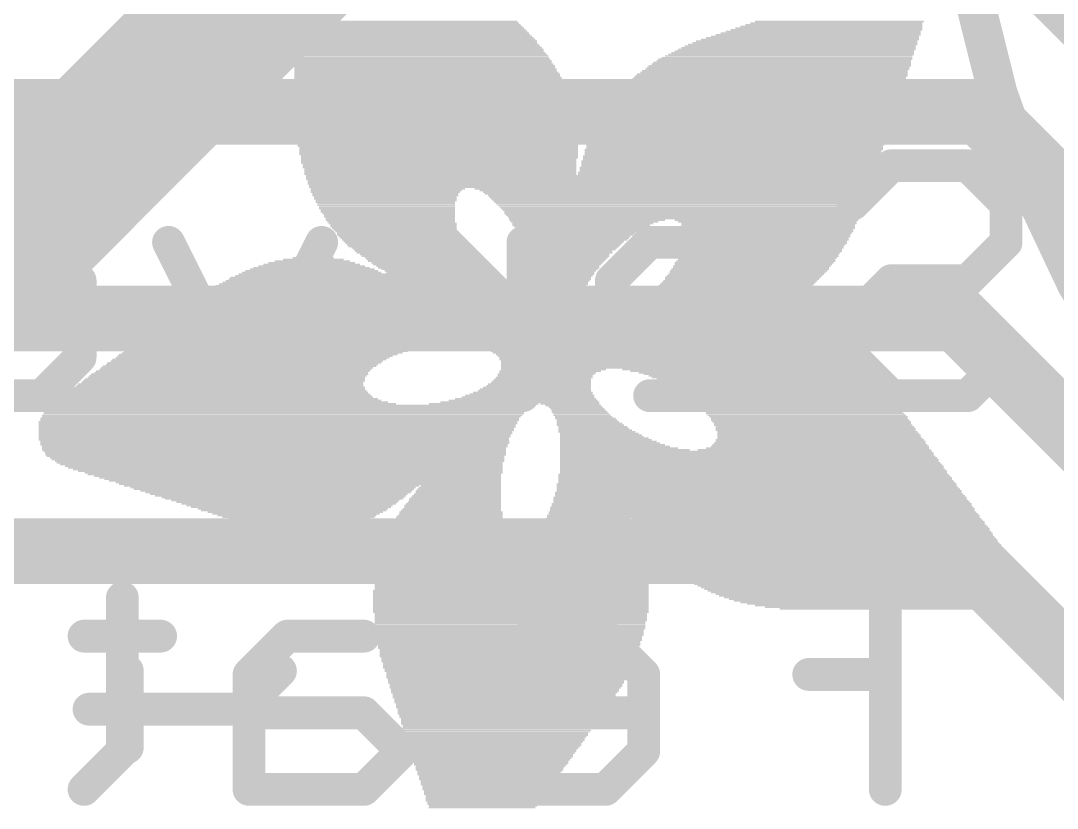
# Model space of a CAD drawing. Extents: x -1.3 to 52.1, y -0.1 to 23.3.
# Drawn here: x 14.806 to 18.82, y 8.373 to 11.421 of the extents above; entities that cross this region are included whole.
import ezdxf

# ---------------------------------------------------------------- set-up
doc = ezdxf.new("R2010")
doc.units = 0
for name, color, linetype in [('1', 12, 'CONTINUOUS'), ('16', 132, 'CONTINUOUS'), ('21', 40, 'CONTINUOUS'), ('22', 40, 'CONTINUOUS')]:
    doc.layers.add(name, color=color, linetype=linetype)

# ---------------------------------------------------------------- blocks, each defined once
blk = doc.blocks.new('RECT')
blk.add_solid([(-0.5, -0.5), (0.5, -0.5), (-0.5, 0.5), (0.5, 0.5)])

msp = doc.modelspace()

# ---------------------------------------------------------------- linework, layer by layer
at = {"layer": '1', "const_width": 0.254}
for points in [[(18.669, 11.684), (21.209, 9.144)], [(12.153, 11.068), (18.523, 11.068)], [(18.523, 11.068), (20.955, 8.636)], [(12.153, 10.268), (18.434, 10.268)], [(18.434, 10.268), (20.574, 8.128)], [(12.153, 9.368), (18.445, 9.368)], [(18.445, 9.368), (20.193, 7.62)]]:
    msp.add_lwpolyline(points, dxfattribs=at)
at = {"layer": '1', "const_width": 0.127}
for points in [[(18.5679, 11.1129, 1), (18.4781, 11.0231)], [(18.523, 11.0045, 1), (18.523, 11.1315)], [(18.4789, 10.3129, 1), (18.3891, 10.2231)], [(18.434, 10.2045, 1), (18.434, 10.3315)], [(18.4899, 9.4129, 1), (18.4001, 9.3231)], [(18.445, 9.3045, 1), (18.445, 9.4315)]]:
    msp.add_lwpolyline(points, format="xyb", dxfattribs=at)
at = {"layer": '16', "const_width": 0.6096}
msp.add_lwpolyline([(8.89, 4.699), (16.637, 12.446)], dxfattribs=at)
at = {"layer": '21'}
for points, const_width in [([(22.479, 8.255, 1), (22.479, 16.383, 1), (22.479, 8.255)], 0.1524), ([(15.2501, 8.9043, 1), (15.1866, 8.9043)], 0.0635), ([(15.834, 8.8818, 1), (15.789, 8.9267)], 0.0635), ([(15.07, 8.7877, 1), (15.07, 8.7242)], 0.0635), ([(15.6408, 8.7784, 1), (15.6857, 8.7335)], 0.0635), ([(15.6632, 8.7242, 1), (15.6632, 8.7877)], 0.0635), ([(15.1866, 8.6077, 1), (15.2501, 8.6077)], 0.0635)]:
    msp.add_lwpolyline(points, format="xyb", dxfattribs=dict(at, const_width=const_width))
at = {"layer": '21', "const_width": 0.127}
for points in [[(15.2183, 8.6077), (15.2183, 8.9043)], [(15.6632, 8.756), (15.8115, 8.9043)], [(15.07, 8.756), (15.6632, 8.756)]]:
    msp.add_lwpolyline(points, dxfattribs=at)
at = {"layer": '22', "const_width": 0.127}
for points in [[(18.0286, 10.711), (18.1769, 10.8593)], [(18.1769, 10.8593), (18.4735, 10.8593)], [(18.4735, 10.8593), (18.6218, 10.711)], [(18.6218, 10.711), (18.6218, 10.5627)], [(14.5908, 10.5627), (14.8874, 10.5627)], [(14.8874, 10.5627), (15.0357, 10.4144)], [(15.6746, 9.9695), (15.378, 10.5627)], [(15.9712, 10.5627), (15.6746, 9.9695)], [(16.4542, 10.5627), (16.3059, 10.5627)], [(16.7508, 10.2661), (16.4542, 10.5627)], [(16.7508, 9.9695), (16.7508, 10.5627)], [(17.2414, 10.5627), (17.0931, 10.4144)], [(17.538, 10.5627), (17.2414, 10.5627)], [(17.6863, 10.4144), (17.538, 10.5627)], [(18.6218, 10.5627), (18.4735, 10.4144)], [(15.0357, 10.4144), (15.0357, 10.1178)], [(17.0931, 10.4144), (17.0931, 10.2661)], [(17.6863, 10.1178), (17.6863, 10.4144)], [(18.1769, 10.4144), (18.0286, 10.2661)], [(18.4735, 10.4144), (18.1769, 10.4144)], [(17.0931, 10.2661), (17.6863, 10.2661)], [(18.0286, 10.2661), (18.0286, 10.1178)], [(15.0357, 10.1178), (14.8874, 9.9695)], [(17.538, 9.9695), (17.6863, 10.1178)], [(18.0286, 10.1178), (18.1769, 9.9695)], [(18.4735, 9.9695), (18.6218, 10.1178)], [(14.8874, 9.9695), (14.5908, 9.9695)], [(17.2414, 9.9695), (17.538, 9.9695)], [(18.1769, 9.9695), (18.4735, 9.9695)], [(18.1541, 9.3353), (17.5609, 9.3353)], [(18.1541, 8.4455), (18.1541, 9.3353)], [(15.1992, 9.187), (15.1992, 8.5938)], [(15.3475, 9.0387), (15.0509, 9.0387)], [(15.8381, 9.0387), (15.6898, 8.8904)], [(16.1347, 9.0387), (15.8381, 9.0387)], [(16.7737, 9.0387), (16.6254, 8.8904)], [(17.0702, 9.0387), (16.7737, 9.0387)], [(17.2185, 8.8904), (17.0702, 9.0387)], [(15.6898, 8.8904), (15.6898, 8.4455)], [(16.6254, 8.8904), (16.6254, 8.7421)], [(17.2185, 8.5938), (17.2185, 8.8904)], [(18.1541, 8.8904), (17.8575, 8.8904)], [(16.1347, 8.7421), (15.6898, 8.7421)], [(16.283, 8.5938), (16.1347, 8.7421)], [(16.6254, 8.7421), (17.2185, 8.7421)], [(15.1992, 8.5938), (15.0509, 8.4455)], [(16.1347, 8.4455), (16.283, 8.5938)], [(17.0702, 8.4455), (17.2185, 8.5938)], [(15.6898, 8.4455), (16.1347, 8.4455)], [(16.7737, 8.4455), (17.0702, 8.4455)]]:
    msp.add_lwpolyline(points, dxfattribs=at)
at = {"layer": '22', "const_width": 0.0635}
for points in [[(18.1769, 10.891, 1), (18.1769, 10.8275)], [(18.1994, 10.8368, 1), (18.1545, 10.8817)], [(18.496, 10.8817, 1), (18.4511, 10.8368)], [(18.4735, 10.8275, 1), (18.4735, 10.891)], [(18.0062, 10.7334, 1), (18.0511, 10.6885)], [(18.6536, 10.711, 1), (18.5901, 10.711)], [(18.5994, 10.6885, 1), (18.6443, 10.7334)], [(14.9098, 10.5851, 1), (14.8649, 10.5402)], [(14.8874, 10.5309, 1), (14.8874, 10.5944)], [(15.4064, 10.5769, 1), (15.3496, 10.5485)], [(15.9996, 10.5485, 1), (15.9428, 10.5769)], [(16.3059, 10.5944, 1), (16.3059, 10.5309)], [(16.4766, 10.5851, 1), (16.4317, 10.5402)], [(16.4542, 10.5309, 1), (16.4542, 10.5944)], [(16.7825, 10.5627, 1), (16.719, 10.5627)], [(17.2414, 10.5944, 1), (17.2414, 10.5309)], [(17.2639, 10.5402, 1), (17.219, 10.5851)], [(17.5605, 10.5851, 1), (17.5156, 10.5402)], [(17.538, 10.5309, 1), (17.538, 10.5944)], [(18.6443, 10.5402, 1), (18.5994, 10.5851)], [(18.5901, 10.5627, 1), (18.6536, 10.5627)], [(15.0674, 10.4144, 1), (15.0039, 10.4144)], [(15.0132, 10.3919, 1), (15.0581, 10.4368)], [(17.1249, 10.4144, 1), (17.0614, 10.4144)], [(17.0707, 10.4368, 1), (17.1156, 10.3919)], [(17.718, 10.4144, 1), (17.6545, 10.4144)], [(17.6638, 10.3919, 1), (17.7087, 10.4368)], [(18.1769, 10.4461, 1), (18.1769, 10.3826)], [(18.1994, 10.3919, 1), (18.1545, 10.4368)], [(18.4511, 10.4368, 1), (18.496, 10.3919)], [(18.4735, 10.3826, 1), (18.4735, 10.4461)], [(16.7283, 10.2436, 1), (16.7732, 10.2885)], [(17.0931, 10.2978, 1), (17.0931, 10.2343)], [(17.6863, 10.2343, 1), (17.6863, 10.2978)], [(18.0604, 10.2661, 1), (17.9969, 10.2661)], [(18.0062, 10.2885, 1), (18.0511, 10.2436)], [(17.0614, 10.2661, 1), (17.1249, 10.2661)], [(15.0581, 10.0953, 1), (15.0132, 10.1402)], [(17.7087, 10.0953, 1), (17.6638, 10.1402)], [(18.0511, 10.1402, 1), (18.0062, 10.0953)], [(18.6443, 10.0953, 1), (18.5994, 10.1402)], [(15.0039, 10.1178, 1), (15.0674, 10.1178)], [(17.6545, 10.1178, 1), (17.718, 10.1178)], [(17.9969, 10.1178, 1), (18.0604, 10.1178)], [(14.8649, 9.992, 1), (14.9098, 9.947)], [(14.8874, 9.9377, 1), (14.8874, 10.0013)], [(15.6462, 9.9837, 1), (15.703, 9.9553)], [(15.6462, 9.9553, 1), (15.703, 9.9837)], [(16.719, 9.9695, 1), (16.7825, 9.9695)], [(17.2414, 10.0013, 1), (17.2414, 9.9377)], [(17.5156, 9.992, 1), (17.5605, 9.947)], [(17.538, 9.9377, 1), (17.538, 10.0013)], [(18.1769, 10.0013, 1), (18.1769, 9.9377)], [(18.1545, 9.947, 1), (18.1994, 9.992)], [(18.4511, 9.992, 1), (18.496, 9.947)], [(18.4735, 9.9377, 1), (18.4735, 10.0013)], [(17.5609, 9.367, 1), (17.5609, 9.3035)], [(18.1858, 9.3353, 1), (18.1223, 9.3353)], [(18.1541, 9.3035, 1), (18.1541, 9.367)], [(15.231, 9.187, 1), (15.1675, 9.187)], [(15.0509, 9.0704, 1), (15.0509, 9.0069)], [(15.3475, 9.0069, 1), (15.3475, 9.0704)], [(15.8381, 9.0704, 1), (15.8381, 9.0069)], [(15.8606, 9.0162, 1), (15.8157, 9.0611)], [(16.1347, 9.0069, 1), (16.1347, 9.0704)], [(16.7737, 9.0704, 1), (16.7737, 9.0069)], [(16.7961, 9.0162, 1), (16.7512, 9.0611)], [(17.0927, 9.0611, 1), (17.0478, 9.0162)], [(17.0702, 9.0069, 1), (17.0702, 9.0704)], [(15.7216, 8.8904, 1), (15.6581, 8.8904)], [(16.6571, 8.8904, 1), (16.5936, 8.8904)], [(17.2503, 8.8904, 1), (17.1868, 8.8904)], [(17.8575, 8.9221, 1), (17.8575, 8.8586)], [(18.1541, 8.8586, 1), (18.1541, 8.9221)], [(15.6674, 8.9128, 1), (15.7123, 8.8679)], [(16.6029, 8.9128, 1), (16.6478, 8.8679)], [(17.1961, 8.8679, 1), (17.241, 8.9128)], [(15.6898, 8.7738, 1), (15.6898, 8.7103)], [(16.1572, 8.7645, 1), (16.1123, 8.7196)], [(16.1347, 8.7103, 1), (16.1347, 8.7738)], [(16.6254, 8.7738, 1), (16.6254, 8.7103)], [(17.2185, 8.7103, 1), (17.2185, 8.7738)], [(16.5936, 8.7421, 1), (16.6571, 8.7421)], [(15.2217, 8.5713, 1), (15.1768, 8.6162)], [(16.3055, 8.5713, 1), (16.2606, 8.6162)], [(16.2606, 8.5713, 1), (16.3055, 8.6162)], [(17.241, 8.5713, 1), (17.1961, 8.6162)], [(15.1675, 8.5938, 1), (15.231, 8.5938)], [(17.1868, 8.5938, 1), (17.2503, 8.5938)], [(15.0285, 8.468, 1), (15.0734, 8.423)], [(15.6898, 8.4773, 1), (15.6898, 8.4138)], [(15.6581, 8.4455, 1), (15.7216, 8.4455)], [(16.1123, 8.468, 1), (16.1572, 8.423)], [(16.1347, 8.4138, 1), (16.1347, 8.4773)], [(16.7737, 8.4773, 1), (16.7737, 8.4138)], [(17.0478, 8.468, 1), (17.0927, 8.423)], [(17.0702, 8.4138, 1), (17.0702, 8.4773)], [(18.1223, 8.4455, 1), (18.1858, 8.4455)]]:
    msp.add_lwpolyline(points, format="xyb", dxfattribs=at)

# ---------------------------------------------------------------- block references
at = {"layer": '21', "rotation": 180}
for p, xscale, yscale in [((16.2973, 11.4173), 0.8636, 0.0064), ((16.3005, 11.4109), 0.8699, 0.0063), ((16.3037, 11.4046), 0.8763, 0.0064), ((16.3068, 11.3983), 0.8826, 0.0063), ((17.9451, 11.3983), 0.7048, 0.0063), ((17.9546, 11.4046), 0.6858, 0.0064), ((17.9642, 11.4109), 0.6667, 0.0063), ((17.9769, 11.4173), 0.6541, 0.0064), ((16.3163, 11.3792), 0.9017, 0.0064), ((16.31, 11.3919), 0.889, 0.0064), ((16.3132, 11.3856), 0.8953, 0.0063), ((16.3195, 11.3728), 0.908, 0.0063), ((16.3227, 11.3665), 0.9144, 0.0064), ((16.3258, 11.3602), 0.9207, 0.0063), ((17.8816, 11.3602), 0.8064, 0.0063), ((17.8943, 11.3665), 0.7938, 0.0064), ((17.9039, 11.3728), 0.7747, 0.0063), ((17.9134, 11.3792), 0.7557, 0.0064), ((17.9261, 11.3856), 0.7429, 0.0063), ((17.9355, 11.3919), 0.7239, 0.0064), ((16.3322, 11.3475), 0.9334, 0.0063), ((16.3354, 11.3411), 0.9398, 0.0064), ((16.3354, 11.3347), 0.9398, 0.0063), ((16.3386, 11.3284), 0.9461, 0.0064), ((16.3418, 11.3221), 0.9525, 0.0063), ((16.3291, 11.3538), 0.9271, 0.0064), ((17.8245, 11.3221), 0.8953, 0.0063), ((17.834, 11.3284), 0.889, 0.0064), ((17.8435, 11.3347), 0.87, 0.0063), ((17.8498, 11.3411), 0.8573, 0.0064), ((17.8626, 11.3475), 0.8445, 0.0063), ((17.8721, 11.3538), 0.8255, 0.0064), ((16.3544, 11.2903), 0.9779, 0.0064), ((16.3449, 11.3157), 0.9588, 0.0064), ((16.3481, 11.3094), 0.9652, 0.0063), ((16.3481, 11.303), 0.9652, 0.0064), ((16.3513, 11.2967), 0.9715, 0.0063), ((16.3576, 11.284), 0.9842, 0.0063), ((17.78, 11.284), 0.9588, 0.0063), ((17.7896, 11.2903), 0.9525, 0.0064), ((17.7959, 11.2967), 0.9398, 0.0063), ((17.8023, 11.303), 0.9271, 0.0064), ((17.8117, 11.3094), 0.9207, 0.0063), ((17.8181, 11.3157), 0.908, 0.0064), ((16.3576, 11.2776), 0.9842, 0.0064), ((16.3608, 11.2713), 0.9906, 0.0063), ((16.3639, 11.2649), 0.9969, 0.0064), ((16.3639, 11.2586), 0.9969, 0.0063), ((16.3703, 11.2459), 1.0096, 0.0063), ((16.3703, 11.2395), 1.0096, 0.0064), ((16.3672, 11.2522), 1.0033, 0.0064), ((17.7387, 11.2395), 1.016, 0.0064), ((17.7451, 11.2459), 1.016, 0.0063), ((17.7515, 11.2522), 1.0033, 0.0064), ((17.7546, 11.2586), 0.997, 0.0063), ((17.761, 11.2649), 0.9843, 0.0064), ((17.7673, 11.2713), 0.9842, 0.0063), ((17.7736, 11.2776), 0.9715, 0.0064), ((16.3735, 11.2332), 1.016, 0.0063), ((16.3735, 11.2268), 1.016, 0.0064), ((16.3767, 11.2205), 1.0223, 0.0063), ((16.3799, 11.2141), 1.0287, 0.0064), ((16.3799, 11.2078), 1.0287, 0.0063), ((16.383, 11.2014), 1.035, 0.0064), ((17.7069, 11.2014), 1.0541, 0.0064), ((17.7134, 11.2078), 1.0541, 0.0063), ((17.7165, 11.2141), 1.0478, 0.0064), ((17.7229, 11.2205), 1.0351, 0.0063), ((17.7261, 11.2268), 1.0287, 0.0064), ((17.7355, 11.2332), 1.0223, 0.0063), ((16.3925, 11.1633), 1.0541, 0.0064), ((16.383, 11.1951), 1.035, 0.0063), ((16.3862, 11.1887), 1.0414, 0.0064), ((16.3862, 11.1824), 1.0414, 0.0063), ((16.3894, 11.176), 1.0477, 0.0064), ((16.3894, 11.1697), 1.0477, 0.0063), ((17.6784, 11.1633), 1.0858, 0.0064), ((17.6848, 11.1697), 1.0859, 0.0063), ((17.688, 11.176), 1.0795, 0.0064), ((17.6943, 11.1824), 1.0668, 0.0063), ((17.6974, 11.1887), 1.0605, 0.0064), ((17.7038, 11.1951), 1.0604, 0.0063), ((16.3925, 11.157), 1.0541, 0.0063), ((16.3925, 11.1506), 1.0541, 0.0064), ((16.3957, 11.1443), 1.0604, 0.0063), ((16.3957, 11.1379), 1.0604, 0.0064), ((16.3989, 11.1316), 1.0668, 0.0063), ((16.3989, 11.1252), 1.0668, 0.0064), ((16.3989, 11.1189), 1.0668, 0.0063), ((17.653, 11.1189), 1.1112, 0.0063), ((17.6562, 11.1252), 1.1049, 0.0064), ((17.6625, 11.1316), 1.1049, 0.0063), ((17.6657, 11.1443), 1.0986, 0.0063), ((17.6657, 11.1379), 1.0986, 0.0064), ((17.6752, 11.157), 1.0922, 0.0063), ((17.6721, 11.1506), 1.0859, 0.0064), ((16.3989, 11.1125), 1.0668, 0.0064), ((16.402, 11.1062), 1.0731, 0.0063), ((16.402, 11.0998), 1.0731, 0.0064), ((16.4053, 11.0935), 1.0795, 0.0063), ((16.4053, 11.0871), 1.0795, 0.0064), ((16.4053, 11.0808), 1.0795, 0.0063), ((17.6308, 11.0808), 1.1303, 0.0063), ((17.634, 11.0871), 1.1239, 0.0064), ((17.6403, 11.0935), 1.124, 0.0063), ((17.6435, 11.1062), 1.1176, 0.0063), ((17.6435, 11.0998), 1.1176, 0.0064), ((17.6498, 11.1125), 1.1176, 0.0064), ((16.4084, 11.0617), 1.0858, 0.0064), ((16.4084, 11.0554), 1.0858, 0.0063), ((16.4053, 11.0744), 1.0795, 0.0064), ((16.4053, 11.0681), 1.0795, 0.0063), ((16.4116, 11.049), 1.0795, 0.0064), ((16.4116, 11.0427), 1.0795, 0.0063), ((17.6149, 11.049), 1.1366, 0.0064), ((17.6149, 11.0427), 1.1366, 0.0063), ((17.6212, 11.0617), 1.1367, 0.0064), ((17.6212, 11.0554), 1.1367, 0.0063), ((17.6244, 11.0681), 1.1303, 0.0063), ((17.6308, 11.0744), 1.1303, 0.0064), ((16.4148, 11.0363), 1.0859, 0.0064), ((16.4148, 11.03), 1.0859, 0.0063), ((16.4148, 11.0236), 1.0859, 0.0064), ((16.4148, 11.0173), 1.0859, 0.0063), ((16.4148, 11.0109), 1.0859, 0.0064), ((16.4148, 11.0046), 1.0859, 0.0063), ((16.4148, 10.9982), 1.0859, 0.0064), ((17.5959, 11.0046), 1.1493, 0.0063), ((17.5959, 10.9982), 1.1493, 0.0064), ((17.6022, 11.0173), 1.1494, 0.0063), ((17.599, 11.0109), 1.143, 0.0064), ((17.6054, 11.03), 1.143, 0.0063), ((17.6054, 11.0236), 1.143, 0.0064), ((17.6117, 11.0363), 1.143, 0.0064), ((16.4148, 10.9919), 1.0859, 0.0063), ((16.4148, 10.9855), 1.0859, 0.0064), ((16.4211, 10.9792), 1.0858, 0.0063), ((16.4211, 10.9728), 1.0858, 0.0064), ((16.4211, 10.9665), 1.0858, 0.0063), ((16.4211, 10.9601), 1.0858, 0.0064), ((17.58, 10.9601), 1.1557, 0.0064), ((17.5831, 10.9728), 1.1493, 0.0064), ((17.5831, 10.9665), 1.1493, 0.0063), ((17.5895, 10.9919), 1.1494, 0.0063), ((17.5895, 10.9855), 1.1494, 0.0064), ((17.5895, 10.9792), 1.1494, 0.0063), ((16.4211, 10.9538), 1.0858, 0.0063), ((16.4211, 10.9474), 1.0858, 0.0064), ((16.4211, 10.9411), 1.0858, 0.0063), ((16.4211, 10.9347), 1.0858, 0.0064), ((16.4243, 10.9284), 1.0795, 0.0063), ((16.4243, 10.922), 1.0795, 0.0064), ((17.5673, 10.922), 1.1557, 0.0064), ((17.5737, 10.9411), 1.1557, 0.0063), ((17.5705, 10.9347), 1.1493, 0.0064), ((17.5705, 10.9284), 1.1493, 0.0063), ((17.5768, 10.9538), 1.1494, 0.0063), ((17.5768, 10.9474), 1.1494, 0.0064), ((16.4243, 10.9157), 1.0795, 0.0063), ((16.4243, 10.9093), 1.0795, 0.0064), ((16.4243, 10.903), 1.0795, 0.0063), ((16.4275, 10.8966), 1.0731, 0.0064), ((16.4275, 10.8902), 1.0731, 0.0063), ((16.4243, 10.8839), 1.0668, 0.0064), ((16.4243, 10.8776), 1.0668, 0.0063), ((17.5514, 10.8776), 1.1494, 0.0063), ((17.5578, 10.8966), 1.1493, 0.0064), ((17.5578, 10.8902), 1.1493, 0.0063), ((17.5578, 10.8839), 1.1493, 0.0064), ((17.5641, 10.9157), 1.1494, 0.0063), ((17.5641, 10.9093), 1.1494, 0.0064), ((17.5641, 10.903), 1.1494, 0.0063), ((16.4243, 10.8712), 1.0668, 0.0064), ((16.4275, 10.8649), 1.0605, 0.0063), ((16.4275, 10.8585), 1.0605, 0.0064), ((16.4275, 10.8521), 1.0605, 0.0063), ((16.4306, 10.8458), 1.0541, 0.0064), ((16.4306, 10.8395), 1.0541, 0.0063), ((17.545, 10.8521), 1.1493, 0.0063), ((17.545, 10.8458), 1.1493, 0.0064), ((17.5419, 10.8395), 1.143, 0.0063), ((17.5514, 10.8712), 1.1494, 0.0064), ((17.5514, 10.8649), 1.1494, 0.0063), ((17.5482, 10.8585), 1.143, 0.0064), ((16.4306, 10.8331), 1.0541, 0.0064), ((16.4306, 10.8268), 1.0541, 0.0063), ((17.0084, 10.8204), 2.1971, 0.0064), ((17.0084, 10.814), 2.1971, 0.0063), ((17.0084, 10.8077), 2.1971, 0.0064), ((17.0085, 10.8014), 2.1844, 0.0063), ((17.5387, 10.8331), 1.1494, 0.0064), ((17.5387, 10.8268), 1.1494, 0.0063), ((17.0085, 10.795), 2.1844, 0.0064), ((17.0085, 10.7887), 2.1844, 0.0063), ((17.0084, 10.7823), 2.1717, 0.0064), ((17.0084, 10.7759), 2.1717, 0.0063), ((16.2275, 10.7696), 0.5969, 0.0064), ((16.2211, 10.7633), 0.5842, 0.0063), ((16.2179, 10.7569), 0.5778, 0.0064), ((17.3292, 10.7696), 1.5303, 0.0064), ((17.3355, 10.7633), 1.505, 0.0063), ((17.3419, 10.7569), 1.4923, 0.0064), ((16.2179, 10.7506), 0.5652, 0.0063), ((16.2179, 10.7442), 0.5652, 0.0064), ((16.2179, 10.7378), 0.5524, 0.0063), ((16.2179, 10.7315), 0.5524, 0.0064), ((16.2179, 10.7188), 0.5398, 0.0064), ((16.2211, 10.7252), 0.5461, 0.0063), ((17.3451, 10.7506), 1.4859, 0.0063), ((17.3514, 10.7442), 1.4732, 0.0064), ((17.3514, 10.7378), 1.4605, 0.0063), ((17.3545, 10.7315), 1.4541, 0.0064), ((17.3545, 10.7252), 1.4415, 0.0063), ((17.3577, 10.7188), 1.4351, 0.0064), ((16.2211, 10.7125), 0.5334, 0.0063), ((16.2211, 10.7061), 0.5334, 0.0064), ((16.2243, 10.6997), 0.5271, 0.0063), ((16.2243, 10.6934), 0.5271, 0.0064), ((16.2275, 10.6871), 0.5207, 0.0063), ((16.2275, 10.6807), 0.5207, 0.0064), ((17.3609, 10.7125), 1.4288, 0.0063), ((17.3641, 10.7061), 1.4224, 0.0064), ((17.3641, 10.6997), 1.4097, 0.0063), ((17.3673, 10.6934), 1.4033, 0.0064), ((17.3673, 10.6871), 1.3907, 0.0063), ((17.3705, 10.6807), 1.3843, 0.0064), ((16.2306, 10.6744), 0.5144, 0.0063), ((16.2338, 10.668), 0.508, 0.0064), ((16.2338, 10.6616), 0.508, 0.0063), ((16.237, 10.6553), 0.5017, 0.0064), ((16.237, 10.649), 0.5017, 0.0063), ((16.2401, 10.6426), 0.4953, 0.0064), ((16.2464, 10.6363), 0.4953, 0.0063), ((17.3705, 10.6744), 1.3843, 0.0063), ((17.3704, 10.668), 1.3716, 0.0064), ((17.3736, 10.6616), 1.3652, 0.0063), ((17.3736, 10.6553), 1.3526, 0.0064), ((16.999, 10.649), 0.6033, 0.0063), ((16.9895, 10.6426), 0.5715, 0.0064), ((16.9831, 10.6363), 0.5461, 0.0063), ((17.6943, 10.649), 0.7112, 0.0063), ((17.6974, 10.6426), 0.6921, 0.0064), ((17.7038, 10.6363), 0.6794, 0.0063), ((16.2496, 10.6299), 0.4889, 0.0064), ((16.2496, 10.6235), 0.4889, 0.0063), ((16.2528, 10.6172), 0.4826, 0.0064), ((16.256, 10.6109), 0.4762, 0.0063), ((16.2624, 10.6045), 0.4763, 0.0064), ((16.2656, 10.5982), 0.4699, 0.0063), ((16.9767, 10.6299), 0.5334, 0.0064), ((16.9735, 10.6235), 0.5143, 0.0063), ((16.9703, 10.6172), 0.4953, 0.0064), ((16.964, 10.6109), 0.4826, 0.0063), ((16.9641, 10.6045), 0.4699, 0.0064), ((16.9577, 10.5982), 0.4572, 0.0063), ((17.7006, 10.6299), 0.6731, 0.0064), ((17.7038, 10.6235), 0.6668, 0.0063), ((17.707, 10.6172), 0.6604, 0.0064), ((17.7038, 10.6109), 0.654, 0.0063), ((17.7038, 10.6045), 0.654, 0.0064), ((17.7006, 10.5982), 0.6477, 0.0063), ((16.2656, 10.5918), 0.4699, 0.0064), ((16.2687, 10.5854), 0.4636, 0.0063), ((16.2751, 10.5791), 0.4635, 0.0064), ((16.2782, 10.5728), 0.4572, 0.0063), ((16.2814, 10.5664), 0.4508, 0.0064), ((16.2877, 10.5601), 0.4509, 0.0063), ((16.9513, 10.5854), 0.4318, 0.0063), ((16.9577, 10.5918), 0.4445, 0.0064), ((16.9514, 10.5791), 0.4191, 0.0064), ((16.9482, 10.5728), 0.4127, 0.0063), ((16.945, 10.5664), 0.3937, 0.0064), ((16.9418, 10.5601), 0.3874, 0.0063), ((17.6974, 10.5918), 0.6413, 0.0064), ((17.6974, 10.5854), 0.6413, 0.0063), ((17.6943, 10.5791), 0.635, 0.0064), ((17.6943, 10.5728), 0.635, 0.0063), ((17.6911, 10.5664), 0.6286, 0.0064), ((17.6911, 10.5601), 0.6286, 0.0063), ((16.291, 10.5537), 0.4445, 0.0064), ((16.2941, 10.5473), 0.4382, 0.0063), ((16.3036, 10.541), 0.4318, 0.0064), ((16.3068, 10.5347), 0.4254, 0.0063), ((16.31, 10.5283), 0.4191, 0.0064), ((16.3163, 10.522), 0.4191, 0.0063), ((16.3227, 10.5156), 0.4064, 0.0064), ((16.9418, 10.5537), 0.3746, 0.0064), ((16.9386, 10.5473), 0.3683, 0.0063), ((16.9386, 10.541), 0.3556, 0.0064), ((16.9354, 10.5347), 0.3493, 0.0063), ((16.9323, 10.5283), 0.3302, 0.0064), ((16.9323, 10.522), 0.3302, 0.0063), ((16.9291, 10.5156), 0.3112, 0.0064), ((17.6657, 10.5156), 0.616, 0.0064), ((17.6753, 10.5347), 0.6223, 0.0063), ((17.6753, 10.5283), 0.6223, 0.0064), ((17.6721, 10.522), 0.6159, 0.0063), ((17.6848, 10.5537), 0.6287, 0.0064), ((17.6816, 10.5473), 0.6223, 0.0063), ((17.6816, 10.541), 0.6223, 0.0064), ((15.9322, 10.4775), 0.3747, 0.0064), ((15.9322, 10.4839), 0.3365, 0.0063), ((15.9354, 10.4902), 0.2921, 0.0064), ((15.9385, 10.4966), 0.235, 0.0063), ((15.9385, 10.5029), 0.1588, 0.0064), ((16.329, 10.5092), 0.4064, 0.0063), ((16.3354, 10.5029), 0.3937, 0.0064), ((16.3418, 10.4966), 0.3937, 0.0063), ((16.3449, 10.4902), 0.3874, 0.0064), ((16.3544, 10.4839), 0.381, 0.0063), ((16.3576, 10.4775), 0.3746, 0.0064), ((16.9291, 10.5092), 0.3112, 0.0063), ((16.9259, 10.5029), 0.3048, 0.0064), ((16.926, 10.4966), 0.2921, 0.0063), ((16.9228, 10.4902), 0.2857, 0.0064), ((16.9196, 10.4839), 0.2794, 0.0063), ((16.9196, 10.4775), 0.2667, 0.0064), ((17.6467, 10.4839), 0.6159, 0.0063), ((17.6435, 10.4775), 0.6096, 0.0064), ((17.653, 10.4902), 0.616, 0.0064), ((17.6593, 10.5029), 0.6159, 0.0064), ((17.6562, 10.4966), 0.6096, 0.0063), ((17.6657, 10.5092), 0.616, 0.0063), ((16.11, 10.4394), 0.9207, 0.0064), ((15.9322, 10.4458), 0.5397, 0.0063), ((15.9322, 10.4521), 0.5143, 0.0064), ((15.9353, 10.4585), 0.4826, 0.0063), ((15.9322, 10.4648), 0.4509, 0.0064), ((15.9322, 10.4711), 0.4127, 0.0063), ((16.3672, 10.4711), 0.3683, 0.0063), ((16.3703, 10.4648), 0.362, 0.0064), ((16.3798, 10.4585), 0.3556, 0.0063), ((16.3862, 10.4521), 0.3429, 0.0064), ((16.3925, 10.4458), 0.3429, 0.0063), ((16.9164, 10.4711), 0.2604, 0.0063), ((16.9164, 10.4648), 0.2604, 0.0064), ((16.9132, 10.4585), 0.254, 0.0063), ((16.9133, 10.4521), 0.2413, 0.0064), ((16.9101, 10.4458), 0.2349, 0.0063), ((16.9101, 10.4394), 0.2349, 0.0064), ((17.6149, 10.4394), 0.6032, 0.0064), ((17.6244, 10.4521), 0.6096, 0.0064), ((17.6212, 10.4458), 0.6033, 0.0063), ((17.6308, 10.4585), 0.6096, 0.0063), ((17.6371, 10.4711), 0.6096, 0.0063), ((17.634, 10.4648), 0.6033, 0.0064), ((16.0782, 10.3949), 1.035, 0.0063), ((16.0814, 10.4013), 1.016, 0.0064), ((16.0877, 10.4077), 1.0033, 0.0063), ((16.0909, 10.414), 0.9842, 0.0064), ((16.0941, 10.4204), 0.9652, 0.0063), ((16.0973, 10.4267), 0.9589, 0.0064), ((16.1036, 10.433), 0.9334, 0.0063), ((16.9069, 10.433), 0.2286, 0.0063), ((16.9037, 10.414), 0.2096, 0.0064), ((16.9005, 10.4077), 0.2032, 0.0063), ((16.9005, 10.4013), 0.2032, 0.0064), ((16.8973, 10.3949), 0.1969, 0.0063), ((16.9069, 10.4267), 0.2159, 0.0064), ((16.9069, 10.4204), 0.2159, 0.0063), ((17.5737, 10.3949), 0.5969, 0.0063), ((17.58, 10.4013), 0.5969, 0.0064), ((17.5863, 10.4077), 0.5969, 0.0063), ((17.5927, 10.414), 0.5969, 0.0064), ((17.6022, 10.4267), 0.6032, 0.0064), ((17.5991, 10.4204), 0.5969, 0.0063), ((17.6086, 10.433), 0.6033, 0.0063), ((16.0655, 10.3568), 1.124, 0.0063), ((16.0687, 10.3632), 1.1049, 0.0064), ((16.0687, 10.3696), 1.0922, 0.0063), ((16.0719, 10.3759), 1.0731, 0.0064), ((16.075, 10.3823), 1.0668, 0.0063), ((16.0782, 10.3886), 1.0478, 0.0064), ((16.8973, 10.3886), 0.1969, 0.0064), ((16.8941, 10.3823), 0.1905, 0.0063), ((16.8941, 10.3759), 0.1905, 0.0064), ((16.891, 10.3696), 0.1842, 0.0063), ((16.891, 10.3632), 0.1842, 0.0064), ((16.8878, 10.3568), 0.1778, 0.0063), ((17.5324, 10.3568), 0.5905, 0.0063), ((17.5482, 10.3696), 0.5969, 0.0063), ((17.545, 10.3632), 0.5905, 0.0064), ((17.5546, 10.3759), 0.5969, 0.0064), ((17.561, 10.3823), 0.5969, 0.0063), ((17.5673, 10.3886), 0.5969, 0.0064), ((16.0592, 10.3187), 1.2129, 0.0063), ((16.0592, 10.3251), 1.2001, 0.0064), ((16.0592, 10.3315), 1.1875, 0.0063), ((16.0623, 10.3378), 1.1684, 0.0064), ((16.0624, 10.3442), 1.1557, 0.0063), ((16.0655, 10.3505), 1.1366, 0.0064), ((16.8815, 10.3251), 0.1778, 0.0064), ((16.8815, 10.3187), 0.1778, 0.0063), ((16.8878, 10.3505), 0.1778, 0.0064), ((16.8878, 10.3442), 0.1778, 0.0063), ((16.8878, 10.3378), 0.1778, 0.0064), ((16.8847, 10.3315), 0.1715, 0.0063), ((17.4879, 10.3187), 0.5778, 0.0063), ((17.4943, 10.3251), 0.5779, 0.0064), ((17.5038, 10.3315), 0.5842, 0.0063), ((17.5101, 10.3378), 0.5842, 0.0064), ((17.5197, 10.3442), 0.5905, 0.0063), ((17.5292, 10.3505), 0.5842, 0.0064), ((16.1798, 10.2743), 1.5812, 0.0064), ((16.1862, 10.2806), 1.5685, 0.0063), ((16.0655, 10.287), 1.3144, 0.0064), ((16.0592, 10.2934), 1.2891, 0.0063), ((16.0592, 10.2997), 1.2637, 0.0064), ((16.0592, 10.3061), 1.2509, 0.0063), ((16.0559, 10.3124), 1.2319, 0.0064), ((16.8656, 10.287), 0.2096, 0.0064), ((16.872, 10.2934), 0.1969, 0.0063), ((16.872, 10.2997), 0.1841, 0.0064), ((16.8783, 10.3124), 0.1842, 0.0064), ((16.8783, 10.3061), 0.1842, 0.0063), ((17.4054, 10.2743), 0.5525, 0.0064), ((17.4181, 10.2806), 0.5525, 0.0063), ((17.4339, 10.287), 0.5588, 0.0064), ((17.4435, 10.2934), 0.5651, 0.0063), ((17.4562, 10.2997), 0.5651, 0.0064), ((17.4657, 10.3061), 0.5715, 0.0063), ((17.4752, 10.3124), 0.5778, 0.0064), ((16.4433, 10.2362), 2.2098, 0.0064), ((16.1735, 10.2426), 1.6573, 0.0063), ((16.1702, 10.2489), 1.6383, 0.0064), ((16.1735, 10.2553), 1.6193, 0.0063), ((16.1735, 10.2616), 1.6065, 0.0064), ((16.1798, 10.268), 1.5938, 0.0063), ((17.3133, 10.2426), 0.5207, 0.0063), ((17.3355, 10.2489), 0.5144, 0.0064), ((17.3577, 10.2553), 0.5207, 0.0063), ((17.3704, 10.2616), 0.5334, 0.0064), ((17.3895, 10.268), 0.5334, 0.0063), ((16.5799, 10.1981), 2.5845, 0.0064), ((16.5735, 10.2045), 2.559, 0.0063), ((16.5672, 10.2108), 2.5337, 0.0064), ((16.564, 10.2172), 2.5019, 0.0063), ((16.5544, 10.2235), 2.4701, 0.0064), ((16.5386, 10.2299), 2.4257, 0.0063), ((15.8084, 10.16), 1.1557, 0.0064), ((15.8369, 10.1664), 1.2002, 0.0063), ((16.5862, 10.1727), 2.6734, 0.0064), ((16.5862, 10.1791), 2.6606, 0.0063), ((16.5831, 10.1854), 2.6289, 0.0064), ((16.5799, 10.1918), 2.6099, 0.0063), ((17.2307, 10.1664), 1.4224, 0.0063), ((17.2562, 10.16), 1.3843, 0.0064), ((15.7035, 10.1156), 1.0605, 0.0063), ((15.7131, 10.1219), 1.0668, 0.0064), ((15.7258, 10.1283), 1.0795, 0.0063), ((15.7416, 10.1346), 1.0859, 0.0064), ((15.7544, 10.141), 1.0985, 0.0063), ((15.7702, 10.1473), 1.1176, 0.0064), ((15.7861, 10.1537), 1.124, 0.0063), ((17.2783, 10.1537), 1.3653, 0.0063), ((17.2911, 10.1473), 1.3653, 0.0064), ((17.3038, 10.141), 1.3525, 0.0063), ((17.3133, 10.1346), 1.3589, 0.0064), ((17.3228, 10.1283), 1.3526, 0.0063), ((17.3324, 10.1219), 1.3589, 0.0064), ((17.3387, 10.1156), 1.3589, 0.0063), ((15.6433, 10.0775), 1.0541, 0.0063), ((15.6528, 10.0838), 1.0605, 0.0064), ((15.6623, 10.0902), 1.0541, 0.0063), ((15.6718, 10.0965), 1.0604, 0.0064), ((15.6814, 10.1029), 1.0541, 0.0063), ((15.6909, 10.1092), 1.0605, 0.0064), ((17.345, 10.1092), 1.3716, 0.0064), ((17.3577, 10.0902), 1.3843, 0.0063), ((17.3514, 10.1029), 1.3716, 0.0063), ((17.3545, 10.0965), 1.3779, 0.0064), ((17.3641, 10.0838), 1.397, 0.0064), ((17.3673, 10.0775), 1.4033, 0.0063), ((15.602, 10.0394), 1.0731, 0.0063), ((15.6083, 10.0457), 1.0732, 0.0064), ((15.6147, 10.0521), 1.0731, 0.0063), ((15.621, 10.0584), 1.0604, 0.0064), ((15.6274, 10.0648), 1.0605, 0.0063), ((15.6369, 10.0711), 1.0541, 0.0064), ((16.8339, 10.0394), 0.3747, 0.0063), ((16.8402, 10.0521), 0.3746, 0.0063), ((16.8371, 10.0457), 0.3683, 0.0064), ((16.856, 10.0648), 0.3937, 0.0063), ((16.8466, 10.0584), 0.3747, 0.0064), ((16.8688, 10.0711), 0.4064, 0.0064), ((17.6054, 10.0711), 0.9398, 0.0064), ((17.6244, 10.0648), 0.9144, 0.0063), ((17.6435, 10.0584), 0.889, 0.0064), ((17.6562, 10.0521), 0.8763, 0.0063), ((17.6689, 10.0457), 0.8636, 0.0064), ((17.6784, 10.0394), 0.8572, 0.0063), ((15.5702, 9.9949), 1.1366, 0.0064), ((15.5734, 10.0013), 1.1303, 0.0063), ((15.5766, 10.0076), 1.1113, 0.0064), ((15.5798, 10.014), 1.1049, 0.0063), ((15.5861, 10.0203), 1.0922, 0.0064), ((15.5924, 10.0267), 1.0922, 0.0063), ((15.5956, 10.033), 1.0858, 0.0064), ((16.7989, 9.9949), 0.4318, 0.0064), ((16.8053, 10.0013), 0.4191, 0.0063), ((16.8116, 10.0076), 0.4064, 0.0064), ((16.8148, 10.014), 0.4, 0.0063), ((16.8211, 10.0203), 0.3873, 0.0064), ((16.8243, 10.0267), 0.381, 0.0063), ((16.8275, 10.033), 0.3746, 0.0064), ((17.6911, 10.033), 0.8446, 0.0064), ((17.7038, 10.0267), 0.8446, 0.0063), ((17.7102, 10.0203), 0.8319, 0.0064), ((17.7197, 10.014), 0.8255, 0.0063), ((17.7292, 10.0076), 0.8192, 0.0064), ((17.7387, 10.0013), 0.8128, 0.0063), ((17.7451, 9.9949), 0.8128, 0.0064), ((15.5702, 9.9568), 1.2382, 0.0064), ((15.5639, 9.9632), 1.2129, 0.0063), ((15.567, 9.9695), 1.1938, 0.0064), ((15.5671, 9.9759), 1.1811, 0.0063), ((15.567, 9.9822), 1.1684, 0.0064), ((15.5702, 9.9886), 1.1494, 0.0063), ((16.7609, 9.9568), 0.5461, 0.0064), ((16.7704, 9.9632), 0.5143, 0.0063), ((16.7767, 9.9695), 0.5016, 0.0064), ((16.783, 9.9759), 0.4763, 0.0063), ((16.7894, 9.9822), 0.4636, 0.0064), ((16.7958, 9.9886), 0.4381, 0.0063), ((17.7546, 9.9886), 0.8064, 0.0063), ((17.7642, 9.9822), 0.8001, 0.0064), ((17.7705, 9.9759), 0.8001, 0.0063), ((17.78, 9.9695), 0.7938, 0.0064), ((17.7864, 9.9632), 0.7937, 0.0063), ((17.7927, 9.9568), 0.781, 0.0064), ((15.8369, 9.9187), 1.8606, 0.0064), ((15.8465, 9.9251), 1.8669, 0.0063), ((15.8528, 9.9314), 1.8669, 0.0064), ((15.5925, 9.9378), 1.3335, 0.0063), ((15.5797, 9.9441), 1.2954, 0.0064), ((15.5734, 9.9505), 1.2573, 0.0063), ((16.5989, 9.9378), 0.4254, 0.0063), ((16.7386, 9.9441), 0.616, 0.0064), ((16.7513, 9.9505), 0.5778, 0.0063), ((16.9323, 9.9378), 0.2286, 0.0063), ((16.945, 9.9314), 0.2159, 0.0064), ((16.9545, 9.9251), 0.2096, 0.0063), ((16.9609, 9.9187), 0.2095, 0.0064), ((17.7991, 9.9505), 0.7811, 0.0063), ((17.8054, 9.9441), 0.781, 0.0064), ((17.8117, 9.9378), 0.7811, 0.0063), ((17.8149, 9.9314), 0.7747, 0.0064), ((17.8212, 9.9251), 0.7747, 0.0063), ((17.8308, 9.9187), 0.7684, 0.0064), ((15.8083, 9.8806), 1.8542, 0.0064), ((15.8083, 9.8742), 1.8542, 0.0063), ((15.8178, 9.8933), 1.8605, 0.0064), ((15.8147, 9.887), 1.8542, 0.0063), ((15.8242, 9.906), 1.8606, 0.0064), ((15.8242, 9.8997), 1.8606, 0.0063), ((15.8338, 9.9123), 1.8669, 0.0063), ((16.9672, 9.9123), 0.2096, 0.0063), ((16.9703, 9.906), 0.2159, 0.0064), ((16.9767, 9.8997), 0.2159, 0.0063), ((16.9799, 9.8933), 0.2222, 0.0064), ((16.9926, 9.8806), 0.235, 0.0064), ((16.9863, 9.887), 0.2223, 0.0063), ((16.999, 9.8742), 0.2349, 0.0063), ((17.834, 9.9123), 0.7747, 0.0063), ((17.8403, 9.906), 0.762, 0.0064), ((17.8435, 9.8997), 0.7684, 0.0063), ((17.8498, 9.8933), 0.7683, 0.0064), ((17.8562, 9.887), 0.7684, 0.0063), ((17.8594, 9.8806), 0.762, 0.0064), ((17.8626, 9.8742), 0.7683, 0.0063), ((15.802, 9.8679), 1.8542, 0.0064), ((15.802, 9.8616), 1.8542, 0.0063), ((15.7988, 9.8552), 1.8478, 0.0064), ((15.7988, 9.8489), 1.8478, 0.0063), ((15.7957, 9.8425), 1.8415, 0.0064), ((15.7957, 9.8361), 1.8415, 0.0063), ((17.0022, 9.8679), 0.2413, 0.0064), ((17.0085, 9.8616), 0.254, 0.0063), ((17.0116, 9.8552), 0.2603, 0.0064), ((17.0307, 9.8361), 0.2858, 0.0063), ((17.0212, 9.8489), 0.2667, 0.0063), ((17.0244, 9.8425), 0.2731, 0.0064), ((17.8689, 9.8679), 0.7684, 0.0064), ((17.8721, 9.8616), 0.762, 0.0063), ((17.8753, 9.8552), 0.7683, 0.0064), ((17.8816, 9.8489), 0.7684, 0.0063), ((17.8848, 9.8425), 0.7747, 0.0064), ((17.8848, 9.8361), 0.7747, 0.0063), ((15.7893, 9.8171), 1.8288, 0.0064), ((15.7893, 9.8108), 1.8288, 0.0063), ((15.7861, 9.8044), 1.8224, 0.0064), ((15.7861, 9.798), 1.8224, 0.0063), ((15.7925, 9.8298), 1.8351, 0.0064), ((15.7925, 9.8235), 1.8351, 0.0063), ((17.0371, 9.8298), 0.2985, 0.0064), ((17.0529, 9.8171), 0.3175, 0.0064), ((17.0466, 9.8235), 0.3048, 0.0063), ((17.0561, 9.8108), 0.3238, 0.0063), ((17.0657, 9.8044), 0.3429, 0.0064), ((17.072, 9.798), 0.3556, 0.0063), ((17.9007, 9.798), 0.8065, 0.0063), ((17.8911, 9.8298), 0.7747, 0.0064), ((17.8943, 9.8235), 0.781, 0.0063), ((17.8975, 9.8171), 0.7874, 0.0064), ((17.8975, 9.8108), 0.7874, 0.0063), ((17.9007, 9.8044), 0.7937, 0.0064), ((15.7861, 9.779), 1.8098, 0.0064), ((15.7893, 9.7917), 1.8161, 0.0064), ((15.7893, 9.7854), 1.8161, 0.0063), ((15.7893, 9.7727), 1.8034, 0.0063), ((15.7861, 9.7663), 1.797, 0.0064), ((15.7861, 9.7599), 1.797, 0.0063), ((15.7893, 9.7536), 1.7907, 0.0064), ((17.0878, 9.7854), 0.3873, 0.0063), ((17.0815, 9.7917), 0.3746, 0.0064), ((17.0974, 9.779), 0.4064, 0.0064), ((17.1069, 9.7727), 0.4254, 0.0063), ((17.1228, 9.7663), 0.4572, 0.0064), ((17.145, 9.7599), 0.5016, 0.0063), ((17.6149, 9.7536), 1.4414, 0.0064), ((17.8785, 9.7599), 0.9017, 0.0063), ((17.8911, 9.7663), 0.8636, 0.0064), ((17.9007, 9.7727), 0.8445, 0.0063), ((17.9007, 9.779), 0.8319, 0.0064), ((17.9007, 9.7854), 0.8191, 0.0063), ((17.9038, 9.7917), 0.8128, 0.0064), ((15.7925, 9.7473), 1.7843, 0.0063), ((15.7925, 9.7409), 1.7843, 0.0064), ((15.7925, 9.7346), 1.7717, 0.0063), ((15.7988, 9.7282), 1.759, 0.0064), ((15.802, 9.7218), 1.7526, 0.0063), ((15.8084, 9.7155), 1.7399, 0.0064), ((17.6244, 9.7282), 1.4605, 0.0064), ((17.6181, 9.7473), 1.4478, 0.0063), ((17.6181, 9.7409), 1.4478, 0.0064), ((17.6212, 9.7346), 1.4541, 0.0063), ((17.6276, 9.7218), 1.4668, 0.0063), ((17.6276, 9.7155), 1.4668, 0.0064), ((15.8083, 9.7092), 1.7272, 0.0063), ((15.8147, 9.7028), 1.7145, 0.0064), ((15.8242, 9.6965), 1.6954, 0.0063), ((15.8306, 9.6901), 1.6827, 0.0064), ((15.8401, 9.6837), 1.6637, 0.0063), ((15.8496, 9.6774), 1.6446, 0.0064), ((17.6308, 9.7092), 1.4732, 0.0063), ((17.634, 9.7028), 1.4795, 0.0064), ((17.6372, 9.6965), 1.4859, 0.0063), ((17.6372, 9.6901), 1.4859, 0.0064), ((17.6403, 9.6837), 1.4922, 0.0063), ((17.6435, 9.6774), 1.4986, 0.0064), ((15.8623, 9.6711), 1.6192, 0.0063), ((15.8655, 9.6647), 1.6002, 0.0064), ((15.8782, 9.6584), 1.5748, 0.0063), ((15.8877, 9.652), 1.5558, 0.0064), ((15.8973, 9.6456), 1.5367, 0.0063), ((15.9068, 9.6393), 1.5177, 0.0064), ((15.9195, 9.633), 1.4923, 0.0063), ((17.6498, 9.652), 1.524, 0.0064), ((17.6498, 9.6456), 1.524, 0.0063), ((17.653, 9.6393), 1.5304, 0.0064), ((17.6562, 9.633), 1.5367, 0.0063), ((17.6435, 9.6647), 1.5113, 0.0064), ((17.6467, 9.6584), 1.5177, 0.0063), ((17.6435, 9.6711), 1.4986, 0.0063), ((15.9258, 9.6266), 1.4796, 0.0064), ((15.7766, 9.6203), 1.143, 0.0063), ((15.783, 9.6139), 1.1049, 0.0064), ((15.7861, 9.6075), 1.0858, 0.0063), ((15.7957, 9.6012), 1.0541, 0.0064), ((15.802, 9.5949), 1.0287, 0.0063), ((16.5005, 9.6012), 0.3302, 0.0064), ((16.5005, 9.5949), 0.3302, 0.0063), ((16.5037, 9.6075), 0.3239, 0.0063), ((16.5069, 9.6139), 0.3175, 0.0064), ((16.51, 9.6203), 0.3112, 0.0063), ((17.6625, 9.5949), 1.5748, 0.0063), ((17.6562, 9.6266), 1.5494, 0.0064), ((17.6562, 9.6203), 1.5494, 0.0063), ((17.6593, 9.6139), 1.5557, 0.0064), ((17.6625, 9.6075), 1.5621, 0.0063), ((17.6657, 9.6012), 1.5684, 0.0064), ((15.8052, 9.5885), 0.9969, 0.0064), ((15.8115, 9.5822), 0.9716, 0.0063), ((15.821, 9.5758), 0.9398, 0.0064), ((15.8242, 9.5694), 0.9208, 0.0063), ((15.8306, 9.5631), 0.8827, 0.0064), ((15.8369, 9.5568), 0.8572, 0.0063), ((16.4846, 9.5568), 0.362, 0.0063), ((16.4878, 9.5694), 0.3556, 0.0063), ((16.4878, 9.5631), 0.3556, 0.0064), ((16.491, 9.5758), 0.3493, 0.0064), ((16.4942, 9.5822), 0.3429, 0.0063), ((16.4973, 9.5885), 0.3366, 0.0064), ((17.6689, 9.5758), 1.6002, 0.0064), ((17.6689, 9.5694), 1.6002, 0.0063), ((17.6753, 9.5568), 1.6129, 0.0063), ((17.6721, 9.5631), 1.6065, 0.0064), ((17.6657, 9.5885), 1.5812, 0.0064), ((17.6689, 9.5822), 1.5875, 0.0063), ((15.8433, 9.5504), 0.8319, 0.0064), ((15.8465, 9.5441), 0.8001, 0.0063), ((15.8528, 9.5377), 0.7747, 0.0064), ((15.8591, 9.5313), 0.7366, 0.0063), ((15.8623, 9.525), 0.7176, 0.0064), ((15.8687, 9.5187), 0.6795, 0.0063), ((15.8719, 9.5123), 0.6477, 0.0064), ((16.4719, 9.5187), 0.4, 0.0063), ((16.4719, 9.5123), 0.4, 0.0064), ((16.4719, 9.525), 0.3874, 0.0064), ((16.4751, 9.5313), 0.381, 0.0063), ((16.4782, 9.5441), 0.3747, 0.0063), ((16.4782, 9.5377), 0.3747, 0.0064), ((16.4815, 9.5504), 0.3683, 0.0064), ((17.6784, 9.5187), 1.6574, 0.0063), ((17.6816, 9.5123), 1.6637, 0.0064), ((17.6753, 9.5377), 1.6383, 0.0064), ((17.6784, 9.5313), 1.6446, 0.0063), ((17.6784, 9.525), 1.6446, 0.0064), ((17.6752, 9.5504), 1.6256, 0.0064), ((17.6752, 9.5441), 1.6256, 0.0063), ((15.875, 9.506), 0.616, 0.0063), ((15.8814, 9.4996), 0.5905, 0.0064), ((15.8846, 9.4932), 0.5461, 0.0063), ((15.8846, 9.4869), 0.5207, 0.0064), ((15.8877, 9.4806), 0.4762, 0.0063), ((15.8909, 9.4742), 0.4445, 0.0064), ((16.4624, 9.4806), 0.4318, 0.0063), ((16.4624, 9.4742), 0.4318, 0.0064), ((16.4656, 9.4869), 0.4255, 0.0064), ((16.4656, 9.4996), 0.4127, 0.0064), ((16.4656, 9.4932), 0.4127, 0.0063), ((16.4687, 9.506), 0.4064, 0.0063), ((17.0022, 9.4806), 0.3429, 0.0063), ((17.0053, 9.4742), 0.3492, 0.0064), ((17.0021, 9.4932), 0.3302, 0.0063), ((17.0053, 9.4869), 0.3366, 0.0064), ((17.6816, 9.506), 1.6764, 0.0063), ((17.6816, 9.4996), 1.6764, 0.0064), ((17.8498, 9.4932), 1.3525, 0.0063), ((17.8562, 9.4869), 1.3526, 0.0064), ((17.8626, 9.4806), 1.3525, 0.0063), ((17.8626, 9.4742), 1.3525, 0.0064), ((15.8909, 9.4679), 0.4064, 0.0063), ((15.8941, 9.4615), 0.3493, 0.0064), ((15.8973, 9.4551), 0.2921, 0.0063), ((15.9004, 9.4488), 0.2096, 0.0064), ((15.9036, 9.4425), 0.0889, 0.0063), ((16.4624, 9.4425), 0.4699, 0.0063), ((16.4624, 9.4361), 0.4699, 0.0064), ((16.4592, 9.4551), 0.4508, 0.0063), ((16.4624, 9.4488), 0.4572, 0.0064), ((16.4624, 9.4679), 0.4445, 0.0063), ((16.4624, 9.4615), 0.4445, 0.0064), ((16.9958, 9.4361), 0.3937, 0.0064), ((16.9958, 9.4425), 0.381, 0.0063), ((16.999, 9.4488), 0.3747, 0.0064), ((16.999, 9.4615), 0.3619, 0.0064), ((17.0022, 9.4551), 0.3683, 0.0063), ((17.0021, 9.4679), 0.3556, 0.0063), ((17.8689, 9.4679), 1.3526, 0.0063), ((17.8753, 9.4615), 1.3525, 0.0064), ((17.8785, 9.4551), 1.3589, 0.0063), ((17.8816, 9.4488), 1.3526, 0.0064), ((17.8911, 9.4361), 1.3589, 0.0064), ((17.888, 9.4425), 1.3525, 0.0063), ((16.7068, 9.398), 0.9969, 0.0064), ((16.7068, 9.3917), 0.9969, 0.0063), ((16.4687, 9.4107), 0.508, 0.0064), ((16.71, 9.4044), 0.9906, 0.0063), ((16.4624, 9.4298), 0.4826, 0.0063), ((16.4656, 9.4234), 0.4889, 0.0064), ((16.4688, 9.417), 0.4953, 0.0063), ((16.9831, 9.4107), 0.4318, 0.0064), ((16.9895, 9.417), 0.4191, 0.0063), ((16.9894, 9.4234), 0.4064, 0.0064), ((16.9926, 9.4298), 0.4, 0.0063), ((17.8943, 9.4298), 1.3526, 0.0063), ((17.9007, 9.4234), 1.3525, 0.0064), ((17.9039, 9.417), 1.3589, 0.0063), ((17.9102, 9.4107), 1.3589, 0.0064), ((17.9134, 9.4044), 1.3525, 0.0063), ((17.9166, 9.398), 1.3589, 0.0064), ((17.9229, 9.3917), 1.3589, 0.0063), ((16.7068, 9.3599), 1.0223, 0.0064), ((16.7068, 9.3536), 1.0223, 0.0063), ((16.7068, 9.3789), 1.0097, 0.0063), ((16.7068, 9.3726), 1.0097, 0.0064), ((16.71, 9.3663), 1.016, 0.0063), ((16.7101, 9.3853), 1.0033, 0.0064), ((17.9261, 9.3853), 1.3525, 0.0064), ((17.9324, 9.3789), 1.3526, 0.0063), ((17.9355, 9.3726), 1.3589, 0.0064), ((17.942, 9.3663), 1.3589, 0.0063), ((17.9451, 9.3599), 1.3526, 0.0064), ((17.9515, 9.3536), 1.3525, 0.0063), ((16.7068, 9.3345), 1.0351, 0.0064), ((16.7068, 9.3282), 1.0351, 0.0063), ((16.7068, 9.3218), 1.0351, 0.0064), ((16.71, 9.3155), 1.0414, 0.0063), ((16.7068, 9.3472), 1.0223, 0.0064), ((16.7101, 9.3408), 1.0287, 0.0063), ((17.9546, 9.3472), 1.3462, 0.0064), ((17.961, 9.3408), 1.3462, 0.0063), ((17.9642, 9.3345), 1.3399, 0.0064), ((17.9705, 9.3282), 1.3398, 0.0063), ((17.9736, 9.3218), 1.3335, 0.0064), ((17.9801, 9.3155), 1.3335, 0.0063), ((16.7068, 9.2774), 1.0605, 0.0063), ((16.7068, 9.271), 1.0605, 0.0064), ((16.7068, 9.3091), 1.0477, 0.0064), ((16.7068, 9.3027), 1.0477, 0.0063), ((16.7068, 9.2964), 1.0477, 0.0064), ((16.7068, 9.2901), 1.0477, 0.0063), ((16.7101, 9.2837), 1.0541, 0.0064), ((17.9832, 9.3091), 1.3272, 0.0064), ((17.9864, 9.3027), 1.3208, 0.0063), ((17.9896, 9.2964), 1.3145, 0.0064), ((17.9959, 9.2901), 1.3144, 0.0063), ((18.0023, 9.2837), 1.3017, 0.0064), ((18.0054, 9.2774), 1.2954, 0.0063), ((18.0086, 9.271), 1.289, 0.0064), ((16.7068, 9.2646), 1.0605, 0.0063), ((16.7068, 9.2583), 1.0605, 0.0064), ((16.7068, 9.252), 1.0605, 0.0063), ((16.7068, 9.2456), 1.0605, 0.0064), ((16.7068, 9.2393), 1.0605, 0.0063), ((16.7068, 9.2329), 1.0605, 0.0064), ((18.015, 9.2646), 1.2763, 0.0063), ((18.015, 9.2583), 1.2637, 0.0064), ((18.0213, 9.252), 1.251, 0.0063), ((18.0245, 9.2456), 1.2446, 0.0064), ((18.0309, 9.2393), 1.2319, 0.0063), ((18.034, 9.2329), 1.2128, 0.0064), ((16.7037, 9.2139), 1.0668, 0.0063), ((16.7037, 9.2075), 1.0668, 0.0064), ((16.7037, 9.2012), 1.0668, 0.0063), ((16.7037, 9.1948), 1.0668, 0.0064), ((16.7068, 9.2265), 1.0605, 0.0063), ((16.7068, 9.2202), 1.0605, 0.0064), ((18.0404, 9.2265), 1.2001, 0.0063), ((18.0467, 9.2202), 1.1874, 0.0064), ((18.0499, 9.2139), 1.1684, 0.0063), ((18.0531, 9.2075), 1.1493, 0.0064), ((18.0626, 9.2012), 1.1303, 0.0063), ((18.0658, 9.1948), 1.1113, 0.0064), ((16.7037, 9.1884), 1.0668, 0.0063), ((16.7037, 9.1821), 1.0668, 0.0064), ((16.7037, 9.1758), 1.0668, 0.0063), ((16.7037, 9.1694), 1.0668, 0.0064), ((16.7037, 9.1631), 1.0668, 0.0063), ((16.7037, 9.1567), 1.0668, 0.0064), ((16.7037, 9.1504), 1.0668, 0.0063), ((18.0721, 9.1884), 1.0858, 0.0063), ((18.0816, 9.1821), 1.0668, 0.0064), ((18.088, 9.1758), 1.0414, 0.0063), ((18.0975, 9.1694), 1.0096, 0.0064), ((18.1039, 9.1631), 0.9715, 0.0063), ((18.1134, 9.1567), 0.9271, 0.0064), ((18.126, 9.1504), 0.8763, 0.0063), ((16.7037, 9.144), 1.0668, 0.0064), ((16.7037, 9.1377), 1.0668, 0.0063), ((16.7037, 9.1313), 1.0668, 0.0064), ((16.7036, 9.125), 1.0541, 0.0063), ((16.7036, 9.1186), 1.0541, 0.0064), ((16.7036, 9.1123), 1.0541, 0.0063), ((18.142, 9.144), 0.7937, 0.0064), ((16.7036, 9.1059), 1.0541, 0.0064), ((16.7036, 9.0996), 1.0541, 0.0063), ((16.7005, 9.0932), 1.0478, 0.0064), ((16.7005, 9.0869), 1.0478, 0.0063), ((16.7005, 9.0805), 1.0478, 0.0064), ((16.7005, 9.0742), 1.0478, 0.0063), ((16.7005, 9.0678), 1.0478, 0.0064), ((16.6973, 9.0615), 1.0414, 0.0063), ((16.7005, 9.0551), 1.035, 0.0064), ((16.7005, 9.0488), 1.035, 0.0063), ((16.7005, 9.0424), 1.035, 0.0064), ((16.6974, 9.0361), 1.0287, 0.0063), ((16.6974, 9.0297), 1.0287, 0.0064), ((16.6974, 9.0234), 1.0287, 0.0063), ((16.6973, 9.017), 1.016, 0.0064), ((16.6973, 9.0107), 1.016, 0.0063), ((16.6973, 9.0043), 1.016, 0.0064), ((16.6942, 8.998), 1.0097, 0.0063), ((16.6942, 8.9916), 1.0097, 0.0064), ((16.6974, 8.9853), 1.0033, 0.0063), ((16.691, 8.9599), 0.9906, 0.0063), ((16.6942, 8.9789), 0.9969, 0.0064), ((16.6942, 8.9726), 0.9969, 0.0063), ((16.6942, 8.9662), 0.9969, 0.0064), ((16.6942, 8.9535), 0.9843, 0.0064), ((16.691, 8.9472), 0.9779, 0.0063), ((16.691, 8.9408), 0.9779, 0.0064), ((16.6942, 8.9345), 0.9715, 0.0063), ((16.691, 8.9281), 0.9652, 0.0064), ((16.691, 8.9218), 0.9652, 0.0063), ((16.6878, 8.9154), 0.9588, 0.0064), ((16.691, 8.9091), 0.9525, 0.0063), ((16.6878, 8.9027), 0.9462, 0.0064), ((16.691, 8.8963), 0.9398, 0.0063), ((16.6878, 8.89), 0.9334, 0.0064), ((16.6878, 8.8837), 0.9334, 0.0063), ((16.6847, 8.8773), 0.9271, 0.0064), ((16.6878, 8.871), 0.9208, 0.0063), ((16.6846, 8.8646), 0.9144, 0.0064), ((16.6846, 8.8582), 0.9144, 0.0063), ((16.6847, 8.8519), 0.9017, 0.0064), ((16.6847, 8.8456), 0.9017, 0.0063), ((16.6815, 8.8392), 0.8953, 0.0064), ((16.6815, 8.8329), 0.8827, 0.0063), ((16.6815, 8.8265), 0.8827, 0.0064), ((16.6783, 8.8201), 0.8763, 0.0063), ((16.6783, 8.8138), 0.8636, 0.0064), ((16.6783, 8.8075), 0.8636, 0.0063), ((16.6751, 8.8011), 0.8572, 0.0064), ((16.6783, 8.7948), 0.8509, 0.0063), ((16.6751, 8.7884), 0.8446, 0.0064), ((16.6719, 8.782), 0.8382, 0.0063), ((16.6751, 8.7757), 0.8318, 0.0064), ((16.6687, 8.763), 0.8191, 0.0064), ((16.672, 8.7694), 0.8255, 0.0063), ((16.6687, 8.7567), 0.8065, 0.0063), ((16.6687, 8.7503), 0.8065, 0.0064), ((16.6655, 8.7439), 0.8001, 0.0063), ((16.6624, 8.7376), 0.7938, 0.0064), ((16.6624, 8.7313), 0.781, 0.0063), ((16.6624, 8.7249), 0.781, 0.0064), ((16.6624, 8.7186), 0.7684, 0.0063), ((16.6592, 8.7122), 0.762, 0.0064), ((16.6592, 8.7058), 0.762, 0.0063), ((16.6561, 8.6995), 0.7557, 0.0064), ((16.6561, 8.6932), 0.7429, 0.0063), ((16.6529, 8.6868), 0.7366, 0.0064), ((16.6529, 8.6805), 0.7366, 0.0063), ((16.6529, 8.6741), 0.7239, 0.0064), ((16.6497, 8.6677), 0.7176, 0.0063), ((16.6465, 8.6614), 0.7112, 0.0064), ((16.6497, 8.6551), 0.7048, 0.0063), ((16.6466, 8.6487), 0.6985, 0.0064), ((16.6434, 8.6424), 0.6921, 0.0063), ((16.6465, 8.636), 0.6858, 0.0064), ((16.6434, 8.6296), 0.6795, 0.0063), ((16.6402, 8.6233), 0.6731, 0.0064), ((16.6402, 8.6106), 0.6604, 0.0064), ((16.637, 8.6043), 0.654, 0.0063), ((16.6434, 8.617), 0.6667, 0.0063), ((16.637, 8.5979), 0.6414, 0.0064), ((16.637, 8.5915), 0.6414, 0.0063), ((16.6338, 8.5852), 0.635, 0.0064), ((16.6306, 8.5789), 0.6287, 0.0063), ((16.6306, 8.5662), 0.6159, 0.0063), ((16.6339, 8.5725), 0.6223, 0.0064), ((16.6275, 8.5598), 0.6096, 0.0064), ((16.6274, 8.5534), 0.5969, 0.0063), ((16.6274, 8.5471), 0.5969, 0.0064), ((16.6243, 8.5408), 0.5906, 0.0063), ((16.6243, 8.5344), 0.5778, 0.0064), ((16.6212, 8.5281), 0.5715, 0.0063), ((16.6212, 8.5217), 0.5715, 0.0064), ((16.6211, 8.5153), 0.5588, 0.0063), ((16.618, 8.509), 0.5525, 0.0064), ((16.618, 8.5027), 0.5525, 0.0063), ((16.618, 8.4963), 0.5397, 0.0064), ((16.6148, 8.49), 0.5334, 0.0063), ((16.6116, 8.4836), 0.527, 0.0064), ((16.6148, 8.4772), 0.5207, 0.0063), ((16.6116, 8.4709), 0.5144, 0.0064), ((16.6084, 8.4646), 0.508, 0.0063), ((16.6116, 8.4582), 0.5016, 0.0064), ((16.6085, 8.4519), 0.4953, 0.0063), ((16.6053, 8.4455), 0.4889, 0.0064), ((16.6053, 8.4391), 0.4763, 0.0063), ((16.6053, 8.4328), 0.4763, 0.0064), ((16.6021, 8.4265), 0.4699, 0.0063), ((16.6021, 8.4201), 0.4572, 0.0064), ((16.5989, 8.4138), 0.4508, 0.0063), ((16.5989, 8.4074), 0.4508, 0.0064), ((16.5958, 8.401), 0.4445, 0.0063), ((16.5957, 8.3947), 0.4318, 0.0064), ((16.5957, 8.3884), 0.4318, 0.0063), ((16.5925, 8.3757), 0.4127, 0.0063), ((16.5958, 8.382), 0.4191, 0.0064)]:
    msp.add_blockref('RECT', p, dxfattribs=dict(at, xscale=xscale, yscale=yscale))

doc.saveas('drawing.dxf')
